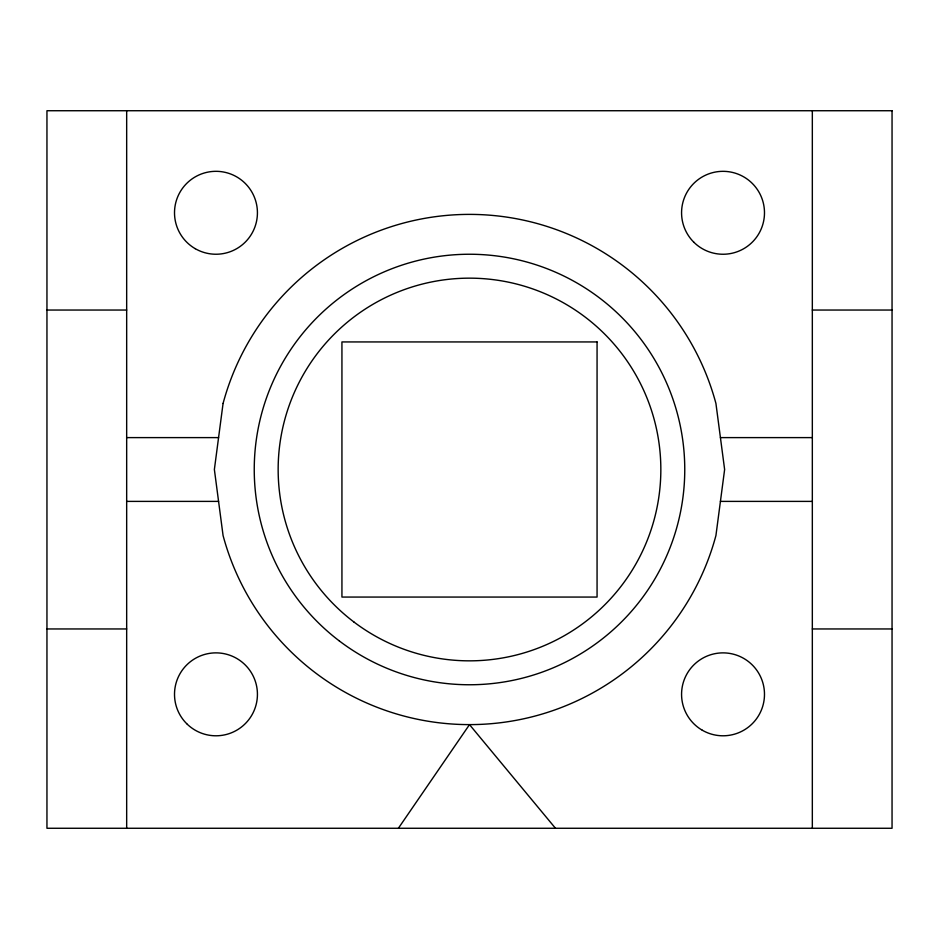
<?xml version="1.0" encoding="UTF-8"?>
<svg xmlns="http://www.w3.org/2000/svg" width="939" height="939" viewBox="0 0 939 939"><rect width="100%" height="100%" fill="white"/><g stroke="black" fill="none" stroke-linecap="round" stroke-linejoin="round"><path stroke-width="1.41" d="M398.382 828.268L469.5 724.626L555.477 828.268M46.95 310.046L126.671 310.046M812.329 310.046L892.05 310.046M126.671 437.609L218.576 437.609M720.424 437.609L812.329 437.609M126.671 501.391L218.576 501.391M720.424 501.391L812.329 501.391M46.95 628.954L126.671 628.954M812.329 628.954L892.05 628.954M812.329 110.732L812.329 828.268M126.671 110.732L126.671 828.268M223.071 403.465L214.374 469.5L223.071 535.535A255.126 255.126 0 0 0 715.929 535.535L724.626 469.5L715.929 403.465A255.126 255.126 0 0 0 223.071 403.465M892.05 110.732L46.95 110.732L46.95 828.268L892.05 828.268L892.05 110.732M597.063 341.937L341.937 341.937L341.937 597.063L597.063 597.063L597.063 341.937M693.71 242.098A41.457 41.457 0 0 0 763.078 223.505A41.457 41.457 0 0 0 712.302 172.741A41.457 41.457 0 0 0 693.71 242.098M195.242 248.682A41.457 41.457 0 0 0 257.427 212.777A41.457 41.457 0 0 0 195.242 176.872A41.457 41.457 0 0 0 195.242 248.682M186.65 723.64A41.457 41.457 0 0 0 256.018 705.06A41.457 41.457 0 0 0 205.242 654.283A41.457 41.457 0 0 0 186.65 723.64M702.302 730.237A41.457 41.457 0 0 0 764.487 694.332A41.457 41.457 0 0 0 702.302 658.427A41.457 41.457 0 0 0 702.302 730.237M353.827 621.923A191.345 191.345 0 0 0 659.331 493.468A191.345 191.345 0 0 0 395.342 293.109A191.345 191.345 0 0 0 353.827 621.923M339.366 640.973A215.266 215.266 0 0 0 683.064 496.461A215.266 215.266 0 0 0 386.07 271.066A215.266 215.266 0 0 0 339.366 640.973"/></g></svg>
